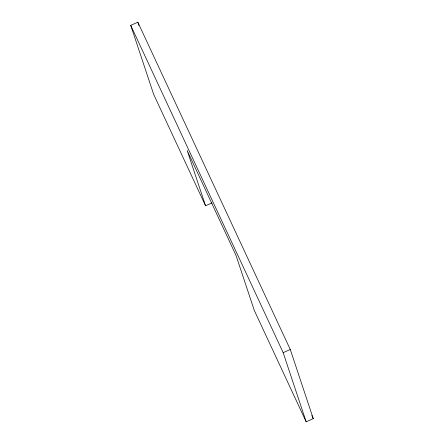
<?xml version="1.0" encoding="UTF-8"?>
<svg xmlns="http://www.w3.org/2000/svg" width="444" height="444" viewBox="0 0 444 444"><rect width="100%" height="100%" fill="white"/><g stroke="black" fill="none" stroke-linecap="round" stroke-linejoin="round"><path stroke-width="0.67" d="M205.561 205.788L153.729 94.511L130.73 25.369L137.829 22.2L290.271 349.489L313.27 418.631L306.171 421.8L254.34 310.523L235.942 255.206L187.157 150.477L205.561 205.788L212.066 202.886M306.171 421.8L283.172 352.658L290.271 349.489M130.73 25.369L283.172 352.658M311.81 415.49L313.27 418.631M137.829 22.2L138.911 25.463"/></g></svg>
